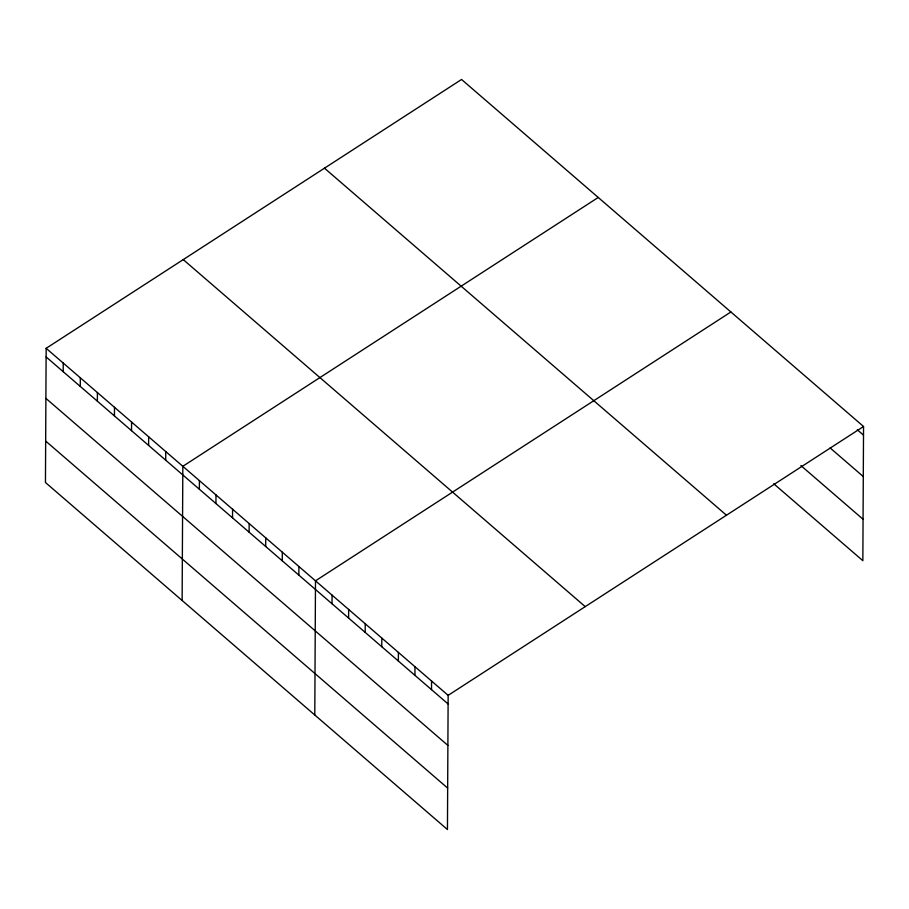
<?xml version="1.0" encoding="UTF-8"?>
<svg xmlns="http://www.w3.org/2000/svg" width="909" height="909" viewBox="0 0 909 909"><rect width="100%" height="100%" fill="white"/><g stroke="black" fill="none" stroke-linecap="round" stroke-linejoin="round"><path stroke-width="1.36" d="M46.154 348.317L45.45 482.497L447.444 829.531L448.148 695.351L46.154 348.317L461.556 79.469L863.55 426.503L862.846 560.683L773.718 483.747M63.187 371.679L63.232 363.066M80.276 386.427L80.322 377.814M97.365 401.176L97.411 392.563M114.443 415.924L114.489 407.312M131.532 430.673L131.578 422.06M148.61 445.421L148.656 436.809M165.699 460.17L165.745 451.557M182.13 600.485L182.834 466.306L598.236 197.458M199.366 489.235L199.412 480.622M215.944 503.552L215.99 494.939M232.534 517.869L232.579 509.256M249.111 532.185L249.157 523.573M265.701 546.502L265.746 537.878M282.279 560.819L282.324 552.195M298.856 575.136L298.902 566.512M314.787 715.008L315.491 580.828L730.893 311.98M332.024 603.758L332.069 595.145M348.601 618.075L348.647 609.462M365.191 632.391L365.236 623.779M381.769 646.708L381.814 638.095M398.358 661.025L398.403 652.412M414.936 675.342L414.981 666.717M431.514 689.658L431.559 681.034M448.148 695.351L863.55 426.503M857.289 429.752L863.505 435.127M830.122 447.932L863.289 476.555M800.886 465.567L863.061 519.255M324.479 168.188L726.461 515.221M183.232 259.588L585.226 606.633M46.109 356.93L448.103 703.975M45.893 398.369L447.887 745.403M45.666 441.058L447.66 788.103"/></g></svg>
